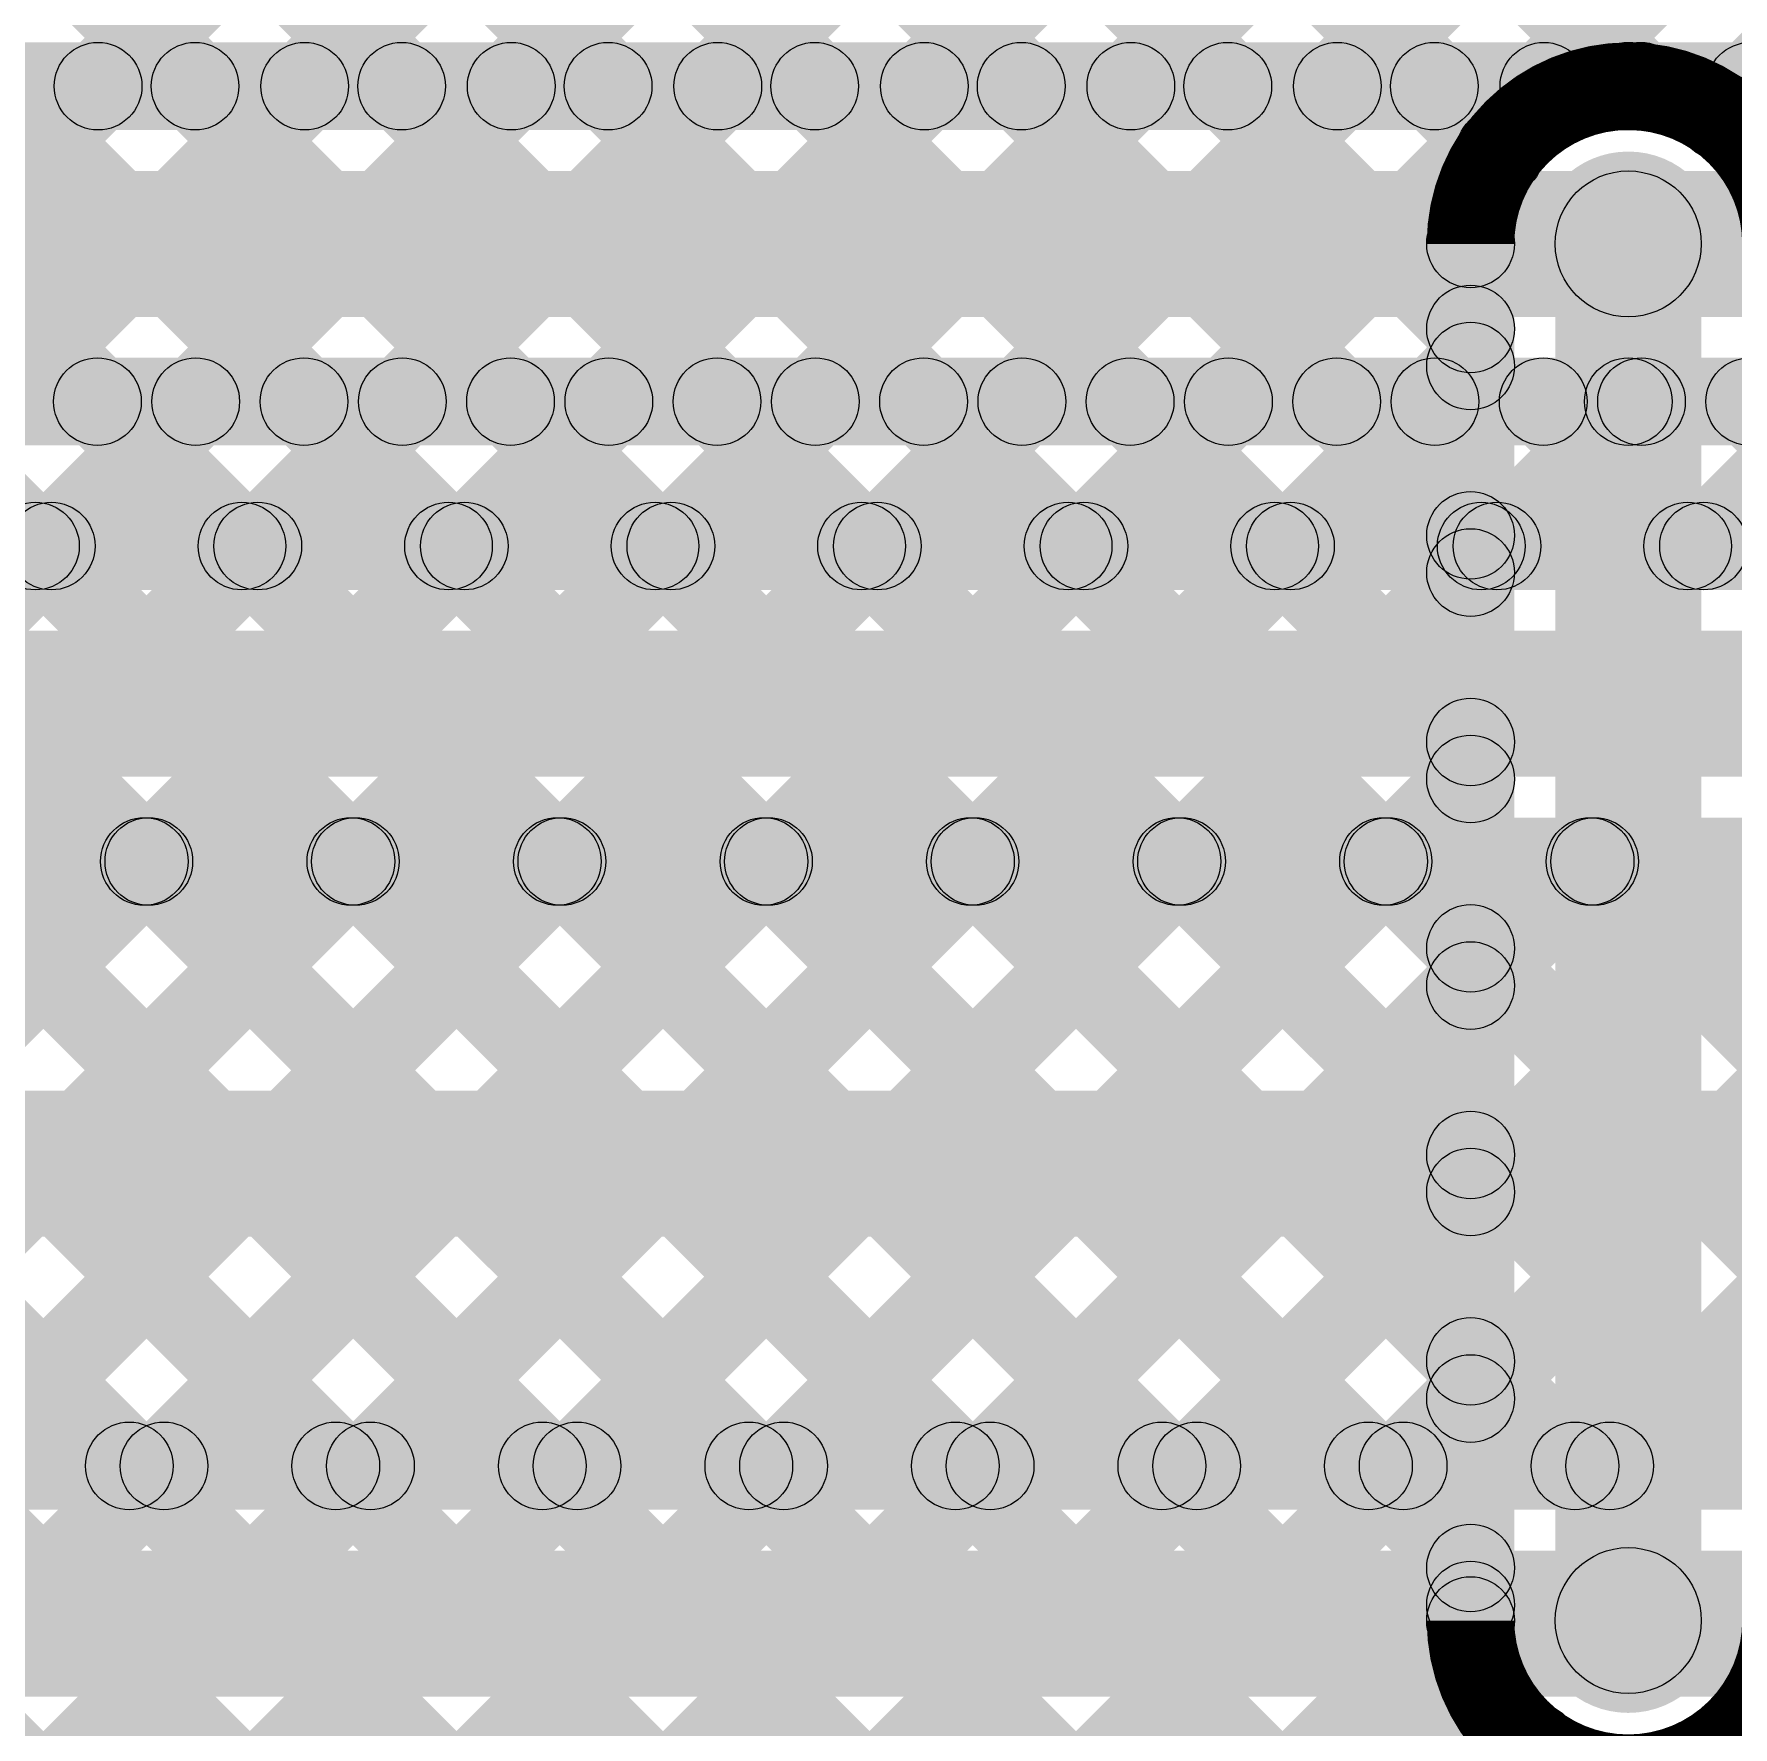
# Model space of a CAD drawing. Header units: millimetres. Extents: x 0 to 212, y 0 to 213.
# Drawn here: x 0.8011 to 1.0919, y 0.4358 to 0.7256 of the extents above; entities that cross this region are included whole.
import ezdxf

# ---------------------------------------------------------------- set-up
doc = ezdxf.new("R2010")
doc.units = ezdxf.units.MM
doc.header["$MEASUREMENT"] = 0
for name, color, linetype in [('BottomLayer', 5, 'Continuous'), ('BottomSolder', 6, 'Continuous'), ('TopLayer', 1, 'Continuous'), ('TopSolder', 216, 'Continuous'), ('ViaHoleLayer', 16, 'Continuous')]:
    doc.layers.add(name, color=color, linetype=linetype)

msp = doc.modelspace()

# ---------------------------------------------------------------- hatches: boundary and pattern name
at = {"layer": 'BottomLayer'}
for points in [[(0.99415, 0.7114), (0.98354, 0.722), (2.39918, 2.13764), (2.40978, 2.12703)], [(1.02951, 0.7114), (1.0189, 0.722), (2.41686, 2.11996), (2.42746, 2.10935)], [(1.06486, 0.7114), (1.05426, 0.722), (2.44206, 2.10981), (2.45267, 2.0992)], [(1.10022, 0.7114), (1.08961, 0.722), (1.6887, 1.32109), (1.6993, 1.31048)], [(0.81737, 0.7114), (0.80677, 0.722), (1.2345, 1.14974), (1.24511, 1.13913)], [(0.85273, 0.7114), (0.84212, 0.722), (1.26986, 1.14974), (1.28046, 1.13913)], [(0.88809, 0.7114), (0.87748, 0.722), (1.2816, 1.12612), (1.29221, 1.11552)], [(0.67571, 1.10653), (0.68632, 1.11714), (1.08145, 0.722), (1.07085, 0.7114)], [(0.92344, 0.7114), (0.91283, 0.722), (1.29664, 1.10581), (1.30725, 1.0952)], [(0.65804, 1.08885), (0.66864, 1.09946), (1.0461, 0.722), (1.03549, 0.7114)], [(0.9588, 0.7114), (0.94819, 0.722), (1.32506, 1.09888), (1.33567, 1.08827)], [(0.6402, 1.07133), (0.65081, 1.08194), (1.01074, 0.722), (1.00014, 0.7114)], [(0.46906, 1.0657), (0.47967, 1.0763), (0.83397, 0.722), (0.82336, 0.7114)], [(0.50442, 1.0657), (0.51502, 1.0763), (0.86932, 0.722), (0.85872, 0.7114)], [(0.53977, 1.0657), (0.55038, 1.0763), (0.90468, 0.722), (0.89407, 0.7114)], [(0.57513, 1.0657), (0.58573, 1.0763), (0.94003, 0.722), (0.92943, 0.7114)], [(0.61048, 1.0657), (0.62109, 1.0763), (0.97539, 0.722), (0.96478, 0.7114)], [(0.42748, 0.7092), (0.42748, 0.7242), (1.074, 0.7242), (1.074, 0.7092)], [(1.074, 0.7092), (1.074, 0.7242), (1.18162, 0.7242), (1.18162, 0.7092)], [(0.4163, 0.6772), (0.4163, 0.7022), (1.074, 0.7022), (1.074, 0.6772)], [(1.074, 0.6772), (1.074, 0.7022), (1.22126, 0.7022), (1.22126, 0.6772)], [(0.4163, 0.6552), (0.4163, 0.6702), (1.074, 0.6702), (1.074, 0.6552)], [(1.074, 0.6552), (1.074, 0.6702), (1.18162, 0.6702), (1.18162, 0.6552)], [(0.77129, 0.6574), (0.7819, 0.668), (0.80664, 0.64326), (0.79604, 0.63266)], [(0.80935, 0.63266), (0.79874, 0.64326), (0.82348, 0.668), (0.83409, 0.6574)], [(0.80665, 0.6574), (0.81726, 0.668), (0.842, 0.64326), (0.83139, 0.63266)], [(0.8447, 0.63266), (0.83409, 0.64326), (0.85883, 0.668), (0.86944, 0.6574)], [(0.84201, 0.6574), (0.85261, 0.668), (0.87735, 0.64326), (0.86675, 0.63266)], [(0.88006, 0.63266), (0.86945, 0.64326), (0.89419, 0.668), (0.9048, 0.6574)], [(0.87736, 0.6574), (0.88797, 0.668), (0.91271, 0.64326), (0.9021, 0.63266)], [(0.91541, 0.63266), (0.9048, 0.64326), (0.92954, 0.668), (0.94015, 0.6574)], [(0.91272, 0.6574), (0.92332, 0.668), (0.94806, 0.64326), (0.93746, 0.63266)], [(0.95077, 0.63266), (0.94016, 0.64326), (0.9649, 0.668), (0.97551, 0.6574)], [(0.94807, 0.6574), (0.95868, 0.668), (0.98342, 0.64326), (0.97281, 0.63266)], [(0.98612, 0.63266), (0.97552, 0.64326), (1.00026, 0.668), (1.01086, 0.6574)], [(0.98343, 0.6574), (0.99403, 0.668), (1.01877, 0.64326), (1.00817, 0.63266)], [(1.02148, 0.63266), (1.01087, 0.64326), (1.03561, 0.668), (1.04622, 0.6574)], [(1.01878, 0.6574), (1.02939, 0.668), (1.05413, 0.64326), (1.04352, 0.63266)], [(1.05683, 0.63266), (1.04623, 0.64326), (1.07097, 0.668), (1.08157, 0.6574)], [(1.05414, 0.6574), (1.06474, 0.668), (1.08948, 0.64326), (1.07888, 0.63266)], [(1.09219, 0.63266), (1.08158, 0.64326), (1.10632, 0.668), (1.11693, 0.6574)], [(1.08949, 0.6574), (1.1001, 0.668), (1.12484, 0.64326), (1.11423, 0.63266)], [(0.475, 0.63046), (0.475, 0.64546), (1.18162, 0.64546), (1.18162, 0.63046)], [(0.475, 0.59846), (0.475, 0.62346), (1.22126, 0.62346), (1.22126, 0.59846)], [(0.475, 0.57646), (0.475, 0.59146), (1.18162, 0.59146), (1.18162, 0.57646)], [(0.70861, 0.57866), (0.71922, 0.58926), (0.8227, 0.48578), (0.81209, 0.47518)], [(0.72258, 0.47518), (0.71197, 0.48578), (0.81545, 0.58926), (0.82606, 0.57866)], [(0.74397, 0.57866), (0.75458, 0.58926), (0.85806, 0.48578), (0.84745, 0.47518)], [(0.75793, 0.47518), (0.74732, 0.48578), (0.8508, 0.58926), (0.86141, 0.57866)], [(0.77932, 0.57866), (0.78993, 0.58926), (0.89341, 0.48578), (0.8828, 0.47518)], [(0.79329, 0.47518), (0.78268, 0.48578), (0.88616, 0.58926), (0.89677, 0.57866)], [(0.81468, 0.57866), (0.82529, 0.58926), (0.92877, 0.48578), (0.91816, 0.47518)], [(0.82864, 0.47518), (0.81803, 0.48578), (0.92152, 0.58926), (0.93212, 0.57866)], [(0.85004, 0.57866), (0.86064, 0.58926), (0.96412, 0.48578), (0.95352, 0.47518)], [(0.864, 0.47518), (0.85339, 0.48578), (0.95687, 0.58926), (0.96748, 0.57866)], [(0.88539, 0.57866), (0.896, 0.58926), (0.99948, 0.48578), (0.98887, 0.47518)], [(0.89935, 0.47518), (0.88875, 0.48578), (0.99223, 0.58926), (1.00283, 0.57866)], [(0.92075, 0.57866), (0.93135, 0.58926), (1.03483, 0.48578), (1.02423, 0.47518)], [(0.93471, 0.47518), (0.9241, 0.48578), (1.02758, 0.58926), (1.03819, 0.57866)], [(0.9561, 0.57866), (0.96671, 0.58926), (1.07019, 0.48578), (1.05958, 0.47518)], [(0.97006, 0.47518), (0.95946, 0.48578), (1.06294, 0.58926), (1.07354, 0.57866)], [(0.99146, 0.57866), (1.00206, 0.58926), (1.10554, 0.48578), (1.09494, 0.47518)], [(1.00542, 0.47518), (0.99481, 0.48578), (1.09829, 0.58926), (1.1089, 0.57866)], [(1.02681, 0.57866), (1.03742, 0.58926), (1.1409, 0.48578), (1.13029, 0.47518)], [(1.04077, 0.47518), (1.03017, 0.48578), (1.13365, 0.58926), (1.14425, 0.57866)], [(1.06217, 0.57866), (1.07277, 0.58926), (1.17625, 0.48578), (1.16565, 0.47518)], [(1.07613, 0.47518), (1.06552, 0.48578), (1.169, 0.58926), (1.17961, 0.57866)], [(0.47478, 0.51972), (0.47478, 0.54472), (1.22126, 0.54472), (1.22126, 0.51972)], [(0.48748, 0.47298), (0.48748, 0.48798), (1.18162, 0.48798), (1.18162, 0.47298)], [(0.48748, 0.44098), (0.48748, 0.46598), (1.22126, 0.46598), (1.22126, 0.44098)]]:
    msp.add_hatch(color=5, dxfattribs=at).paths.add_polyline_path(points)
h = msp.add_hatch(color=5, dxfattribs=at)
edge = h.paths.add_edge_path()
edge.add_arc((0.81207, 0.7167), 0.0075, 0, 360)
h = msp.add_hatch(color=5, dxfattribs=at)
edge = h.paths.add_edge_path()
edge.add_arc((0.82866, 0.7167), 0.0075, 0, 360)
h = msp.add_hatch(color=5, dxfattribs=at)
edge = h.paths.add_edge_path()
edge.add_arc((0.84743, 0.7167), 0.0075, 0, 360)
h = msp.add_hatch(color=5, dxfattribs=at)
edge = h.paths.add_edge_path()
edge.add_arc((0.86402, 0.7167), 0.0075, 0, 360)
h = msp.add_hatch(color=5, dxfattribs=at)
edge = h.paths.add_edge_path()
edge.add_arc((0.88278, 0.7167), 0.0075, 0, 360)
h = msp.add_hatch(color=5, dxfattribs=at)
edge = h.paths.add_edge_path()
edge.add_arc((0.89937, 0.7167), 0.0075, 0, 360)
h = msp.add_hatch(color=5, dxfattribs=at)
edge = h.paths.add_edge_path()
edge.add_arc((0.91814, 0.7167), 0.0075, 0, 360)
h = msp.add_hatch(color=5, dxfattribs=at)
edge = h.paths.add_edge_path()
edge.add_arc((0.93473, 0.7167), 0.0075, 0, 360)
h = msp.add_hatch(color=5, dxfattribs=at)
edge = h.paths.add_edge_path()
edge.add_arc((0.95349, 0.7167), 0.0075, 0, 360)
h = msp.add_hatch(color=5, dxfattribs=at)
edge = h.paths.add_edge_path()
edge.add_arc((0.97009, 0.7167), 0.0075, 0, 360)
h = msp.add_hatch(color=5, dxfattribs=at)
edge = h.paths.add_edge_path()
edge.add_arc((0.98885, 0.7167), 0.0075, 0, 360)
h = msp.add_hatch(color=5, dxfattribs=at)
edge = h.paths.add_edge_path()
edge.add_arc((1.00544, 0.7167), 0.0075, 0, 360)
h = msp.add_hatch(color=5, dxfattribs=at)
edge = h.paths.add_edge_path()
edge.add_arc((1.0242, 0.7167), 0.0075, 0, 360)
h = msp.add_hatch(color=5, dxfattribs=at)
edge = h.paths.add_edge_path()
edge.add_arc((1.0408, 0.7167), 0.0075, 0, 360)
h = msp.add_hatch(color=5, dxfattribs=at)
edge = h.paths.add_edge_path()
edge.add_arc((1.05956, 0.7167), 0.0075, 0, 360)
h = msp.add_hatch(color=5, dxfattribs=at)
edge = h.paths.add_edge_path()
edge.add_arc((1.074, 0.7167), 0.0075, 0, 360)
h = msp.add_hatch(color=5, dxfattribs=at)
edge = h.paths.add_edge_path()
edge.add_arc((1.074, 0.7167), 0.0075, 0, 360)
h = msp.add_hatch(color=5, dxfattribs=at)
edge = h.paths.add_edge_path()
edge.add_arc((1.07615, 0.7167), 0.0075, 0, 360)
h = msp.add_hatch(color=5, dxfattribs=at)
edge = h.paths.add_edge_path()
edge.add_arc((1.09491, 0.7167), 0.0075, 0, 360)
h = msp.add_hatch(color=5, dxfattribs=at)
edge = h.paths.add_edge_path()
edge.add_arc((1.074, 0.6897), 0.0125, 0, 360)
h = msp.add_hatch(color=5, dxfattribs=at)
edge = h.paths.add_edge_path()
edge.add_arc((1.074, 0.6897), 0.0125, 0, 360)
h = msp.add_hatch(color=5, dxfattribs=at)
edge = h.paths.add_edge_path()
edge.add_arc((1.074, 0.6897), 0.01181, 0, 360)
h = msp.add_hatch(color=5, dxfattribs=at)
edge = h.paths.add_edge_path()
edge.add_arc((0.81195, 0.6627), 0.0075, 0, 360)
h = msp.add_hatch(color=5, dxfattribs=at)
edge = h.paths.add_edge_path()
edge.add_arc((0.82878, 0.6627), 0.0075, 0, 360)
h = msp.add_hatch(color=5, dxfattribs=at)
edge = h.paths.add_edge_path()
edge.add_arc((0.84731, 0.6627), 0.0075, 0, 360)
h = msp.add_hatch(color=5, dxfattribs=at)
edge = h.paths.add_edge_path()
edge.add_arc((0.86414, 0.6627), 0.0075, 0, 360)
h = msp.add_hatch(color=5, dxfattribs=at)
edge = h.paths.add_edge_path()
edge.add_arc((0.88266, 0.6627), 0.0075, 0, 360)
h = msp.add_hatch(color=5, dxfattribs=at)
edge = h.paths.add_edge_path()
edge.add_arc((0.89949, 0.6627), 0.0075, 0, 360)
h = msp.add_hatch(color=5, dxfattribs=at)
edge = h.paths.add_edge_path()
edge.add_arc((0.91802, 0.6627), 0.0075, 0, 360)
h = msp.add_hatch(color=5, dxfattribs=at)
edge = h.paths.add_edge_path()
edge.add_arc((0.93485, 0.6627), 0.0075, 0, 360)
h = msp.add_hatch(color=5, dxfattribs=at)
edge = h.paths.add_edge_path()
edge.add_arc((0.95337, 0.6627), 0.0075, 0, 360)
h = msp.add_hatch(color=5, dxfattribs=at)
edge = h.paths.add_edge_path()
edge.add_arc((0.9702, 0.6627), 0.0075, 0, 360)
h = msp.add_hatch(color=5, dxfattribs=at)
edge = h.paths.add_edge_path()
edge.add_arc((0.98873, 0.6627), 0.0075, 0, 360)
h = msp.add_hatch(color=5, dxfattribs=at)
edge = h.paths.add_edge_path()
edge.add_arc((1.00556, 0.6627), 0.0075, 0, 360)
h = msp.add_hatch(color=5, dxfattribs=at)
edge = h.paths.add_edge_path()
edge.add_arc((1.02409, 0.6627), 0.0075, 0, 360)
h = msp.add_hatch(color=5, dxfattribs=at)
edge = h.paths.add_edge_path()
edge.add_arc((1.04091, 0.6627), 0.0075, 0, 360)
h = msp.add_hatch(color=5, dxfattribs=at)
edge = h.paths.add_edge_path()
edge.add_arc((1.05944, 0.6627), 0.0075, 0, 360)
h = msp.add_hatch(color=5, dxfattribs=at)
edge = h.paths.add_edge_path()
edge.add_arc((1.074, 0.6627), 0.0075, 0, 360)
h = msp.add_hatch(color=5, dxfattribs=at)
edge = h.paths.add_edge_path()
edge.add_arc((1.074, 0.6627), 0.0075, 0, 360)
h = msp.add_hatch(color=5, dxfattribs=at)
edge = h.paths.add_edge_path()
edge.add_arc((1.07627, 0.6627), 0.0075, 0, 360)
h = msp.add_hatch(color=5, dxfattribs=at)
edge = h.paths.add_edge_path()
edge.add_arc((1.0948, 0.6627), 0.0075, 0, 360)
h = msp.add_hatch(color=5, dxfattribs=at)
edge = h.paths.add_edge_path()
edge.add_arc((0.80134, 0.63796), 0.0075, 0, 360)
h = msp.add_hatch(color=5, dxfattribs=at)
edge = h.paths.add_edge_path()
edge.add_arc((0.80404, 0.63796), 0.0075, 0, 360)
h = msp.add_hatch(color=5, dxfattribs=at)
edge = h.paths.add_edge_path()
edge.add_arc((0.83669, 0.63796), 0.0075, 0, 360)
h = msp.add_hatch(color=5, dxfattribs=at)
edge = h.paths.add_edge_path()
edge.add_arc((0.8394, 0.63796), 0.0075, 0, 360)
h = msp.add_hatch(color=5, dxfattribs=at)
edge = h.paths.add_edge_path()
edge.add_arc((0.87205, 0.63796), 0.0075, 0, 360)
h = msp.add_hatch(color=5, dxfattribs=at)
edge = h.paths.add_edge_path()
edge.add_arc((0.87475, 0.63796), 0.0075, 0, 360)
h = msp.add_hatch(color=5, dxfattribs=at)
edge = h.paths.add_edge_path()
edge.add_arc((0.9074, 0.63796), 0.0075, 0, 360)
h = msp.add_hatch(color=5, dxfattribs=at)
edge = h.paths.add_edge_path()
edge.add_arc((0.91011, 0.63796), 0.0075, 0, 360)
h = msp.add_hatch(color=5, dxfattribs=at)
edge = h.paths.add_edge_path()
edge.add_arc((0.94276, 0.63796), 0.0075, 0, 360)
h = msp.add_hatch(color=5, dxfattribs=at)
edge = h.paths.add_edge_path()
edge.add_arc((0.94546, 0.63796), 0.0075, 0, 360)
h = msp.add_hatch(color=5, dxfattribs=at)
edge = h.paths.add_edge_path()
edge.add_arc((0.97811, 0.63796), 0.0075, 0, 360)
h = msp.add_hatch(color=5, dxfattribs=at)
edge = h.paths.add_edge_path()
edge.add_arc((0.98082, 0.63796), 0.0075, 0, 360)
h = msp.add_hatch(color=5, dxfattribs=at)
edge = h.paths.add_edge_path()
edge.add_arc((1.01347, 0.63796), 0.0075, 0, 360)
h = msp.add_hatch(color=5, dxfattribs=at)
edge = h.paths.add_edge_path()
edge.add_arc((1.01617, 0.63796), 0.0075, 0, 360)
h = msp.add_hatch(color=5, dxfattribs=at)
edge = h.paths.add_edge_path()
edge.add_arc((1.04883, 0.63796), 0.0075, 0, 360)
h = msp.add_hatch(color=5, dxfattribs=at)
edge = h.paths.add_edge_path()
edge.add_arc((1.05153, 0.63796), 0.0075, 0, 360)
h = msp.add_hatch(color=5, dxfattribs=at)
edge = h.paths.add_edge_path()
edge.add_arc((1.08418, 0.63796), 0.0075, 0, 360)
h = msp.add_hatch(color=5, dxfattribs=at)
edge = h.paths.add_edge_path()
edge.add_arc((1.08688, 0.63796), 0.0075, 0, 360)
h = msp.add_hatch(color=5, dxfattribs=at)
edge = h.paths.add_edge_path()
edge.add_arc((0.81998, 0.58396), 0.0075, 0, 360)
h = msp.add_hatch(color=5, dxfattribs=at)
edge = h.paths.add_edge_path()
edge.add_arc((0.82075, 0.58396), 0.0075, 0, 360)
h = msp.add_hatch(color=5, dxfattribs=at)
edge = h.paths.add_edge_path()
edge.add_arc((0.85534, 0.58396), 0.0075, 0, 360)
h = msp.add_hatch(color=5, dxfattribs=at)
edge = h.paths.add_edge_path()
edge.add_arc((0.85611, 0.58396), 0.0075, 0, 360)
h = msp.add_hatch(color=5, dxfattribs=at)
edge = h.paths.add_edge_path()
edge.add_arc((0.89069, 0.58396), 0.0075, 0, 360)
h = msp.add_hatch(color=5, dxfattribs=at)
edge = h.paths.add_edge_path()
edge.add_arc((0.89146, 0.58396), 0.0075, 0, 360)
h = msp.add_hatch(color=5, dxfattribs=at)
edge = h.paths.add_edge_path()
edge.add_arc((0.92605, 0.58396), 0.0075, 0, 360)
h = msp.add_hatch(color=5, dxfattribs=at)
edge = h.paths.add_edge_path()
edge.add_arc((0.92682, 0.58396), 0.0075, 0, 360)
h = msp.add_hatch(color=5, dxfattribs=at)
edge = h.paths.add_edge_path()
edge.add_arc((0.9614, 0.58396), 0.0075, 0, 360)
h = msp.add_hatch(color=5, dxfattribs=at)
edge = h.paths.add_edge_path()
edge.add_arc((0.96217, 0.58396), 0.0075, 0, 360)
h = msp.add_hatch(color=5, dxfattribs=at)
edge = h.paths.add_edge_path()
edge.add_arc((0.99676, 0.58396), 0.0075, 0, 360)
h = msp.add_hatch(color=5, dxfattribs=at)
edge = h.paths.add_edge_path()
edge.add_arc((0.99753, 0.58396), 0.0075, 0, 360)
h = msp.add_hatch(color=5, dxfattribs=at)
edge = h.paths.add_edge_path()
edge.add_arc((1.03211, 0.58396), 0.0075, 0, 360)
h = msp.add_hatch(color=5, dxfattribs=at)
edge = h.paths.add_edge_path()
edge.add_arc((1.03288, 0.58396), 0.0075, 0, 360)
h = msp.add_hatch(color=5, dxfattribs=at)
edge = h.paths.add_edge_path()
edge.add_arc((1.06747, 0.58396), 0.0075, 0, 360)
h = msp.add_hatch(color=5, dxfattribs=at)
edge = h.paths.add_edge_path()
edge.add_arc((1.06824, 0.58396), 0.0075, 0, 360)
h = msp.add_hatch(color=5, dxfattribs=at)
edge = h.paths.add_edge_path()
edge.add_arc((0.8174, 0.48048), 0.0075, 0, 360)
h = msp.add_hatch(color=5, dxfattribs=at)
edge = h.paths.add_edge_path()
edge.add_arc((0.82334, 0.48048), 0.0075, 0, 360)
h = msp.add_hatch(color=5, dxfattribs=at)
edge = h.paths.add_edge_path()
edge.add_arc((0.85275, 0.48048), 0.0075, 0, 360)
h = msp.add_hatch(color=5, dxfattribs=at)
edge = h.paths.add_edge_path()
edge.add_arc((0.85869, 0.48048), 0.0075, 0, 360)
h = msp.add_hatch(color=5, dxfattribs=at)
edge = h.paths.add_edge_path()
edge.add_arc((0.88811, 0.48048), 0.0075, 0, 360)
h = msp.add_hatch(color=5, dxfattribs=at)
edge = h.paths.add_edge_path()
edge.add_arc((0.89405, 0.48048), 0.0075, 0, 360)
h = msp.add_hatch(color=5, dxfattribs=at)
edge = h.paths.add_edge_path()
edge.add_arc((0.92346, 0.48048), 0.0075, 0, 360)
h = msp.add_hatch(color=5, dxfattribs=at)
edge = h.paths.add_edge_path()
edge.add_arc((0.9294, 0.48048), 0.0075, 0, 360)
h = msp.add_hatch(color=5, dxfattribs=at)
edge = h.paths.add_edge_path()
edge.add_arc((0.95882, 0.48048), 0.0075, 0, 360)
h = msp.add_hatch(color=5, dxfattribs=at)
edge = h.paths.add_edge_path()
edge.add_arc((0.96476, 0.48048), 0.0075, 0, 360)
h = msp.add_hatch(color=5, dxfattribs=at)
edge = h.paths.add_edge_path()
edge.add_arc((0.99417, 0.48048), 0.0075, 0, 360)
h = msp.add_hatch(color=5, dxfattribs=at)
edge = h.paths.add_edge_path()
edge.add_arc((1.00011, 0.48048), 0.0075, 0, 360)
h = msp.add_hatch(color=5, dxfattribs=at)
edge = h.paths.add_edge_path()
edge.add_arc((1.02953, 0.48048), 0.0075, 0, 360)
h = msp.add_hatch(color=5, dxfattribs=at)
edge = h.paths.add_edge_path()
edge.add_arc((1.03547, 0.48048), 0.0075, 0, 360)
h = msp.add_hatch(color=5, dxfattribs=at)
edge = h.paths.add_edge_path()
edge.add_arc((1.06488, 0.48048), 0.0075, 0, 360)
h = msp.add_hatch(color=5, dxfattribs=at)
edge = h.paths.add_edge_path()
edge.add_arc((1.07083, 0.48048), 0.0075, 0, 360)
h = msp.add_hatch(color=5, dxfattribs=at)
edge = h.paths.add_edge_path()
edge.add_arc((1.074, 0.454), 0.01181, 0, 360)
at = {"layer": 'BottomSolder'}
h = msp.add_hatch(color=6, dxfattribs=at)
edge = h.paths.add_edge_path()
edge.add_arc((1.074, 0.6897), 0.01581, 0, 360)
h = msp.add_hatch(color=6, dxfattribs=at)
edge = h.paths.add_edge_path()
edge.add_arc((1.074, 0.454), 0.01581, 0, 360)
at = {"layer": 'TopLayer'}
for points in [[(0.4967, 1.28555), (0.5073, 1.29616), (1.08155, 0.72191), (1.07094, 0.7113)], [(0.4967, 1.25019), (0.5073, 1.2608), (1.05736, 0.71074), (1.04676, 0.70013)], [(0.4967, 1.21484), (0.5073, 1.22545), (1.0523, 0.68045), (1.0417, 0.66984)], [(0.4967, 1.17948), (0.5073, 1.19009), (1.0523, 0.64509), (1.0417, 0.63448)], [(0.4967, 1.14413), (0.5073, 1.15473), (1.0523, 0.60973), (1.0417, 0.59913)], [(0.3823, 0.27633), (0.3717, 0.28693), (1.2277, 1.14293), (1.2383, 1.13233)], [(0.4967, 1.10877), (0.5073, 1.11938), (1.0523, 0.57438), (1.0417, 0.56377)], [(0.3823, 0.24097), (0.3717, 0.25158), (1.2277, 1.10758), (1.2383, 1.09697)], [(0.4967, 1.07342), (0.5073, 1.08402), (1.0523, 0.53902), (1.0417, 0.52842)], [(0.3823, 0.20562), (0.3717, 0.21622), (1.2277, 1.07222), (1.2383, 1.06162)], [(0.4967, 1.03806), (0.5073, 1.04867), (1.0523, 0.50367), (1.0417, 0.49306)], [(0.3823, 0.17026), (0.3717, 0.18087), (1.2277, 1.03687), (1.2383, 1.02626)], [(0.4967, 1.00271), (0.5073, 1.01331), (1.0523, 0.46831), (1.0417, 0.45771)], [(0.3823, 0.1349), (0.3717, 0.14551), (1.2277, 1.00151), (1.2383, 0.9909)], [(0.4967, 0.96735), (0.5073, 0.97796), (1.17619, 0.30907), (1.16559, 0.29846)], [(0.3823, 0.09955), (0.3717, 0.11016), (1.22914, 0.9676), (1.23975, 0.95699)], [(0.3823, 0.06419), (0.3717, 0.0748), (1.24486, 0.94796), (1.25546, 0.93735)], [(0.4967, 0.932), (0.5073, 0.9426), (1.45478, -0.00488), (1.44418, -0.01548)], [(0.39299, 0.03953), (0.38238, 0.05013), (1.26253, 0.93028), (1.27314, 0.91968)], [(0.4967, 0.89664), (0.5073, 0.90725), (1.41943, -0.00488), (1.40882, -0.01548)], [(1.09511, 0.70629), (1.0845, 0.7169), (1.2677, 0.90009), (1.2783, 0.88948)], [(0.4967, 0.86129), (0.5073, 0.87189), (1.38407, -0.00488), (1.37347, -0.01548)], [(0.4967, 0.82593), (0.5073, 0.83654), (1.34872, -0.00488), (1.33811, -0.01548)], [(0.4967, 0.79057), (0.5073, 0.80118), (1.31336, -0.00488), (1.30276, -0.01548)], [(0.4967, 0.75522), (0.5073, 0.76583), (1.27801, -0.00488), (1.2674, -0.01548)], [(0.4967, 0.71986), (0.5073, 0.73047), (1.24265, -0.00488), (1.23204, -0.01548)], [(1.0545, 0.454), (1.0395, 0.454), (1.0395, 0.6897), (1.0545, 0.6897)], [(1.0865, 0.454), (1.0615, 0.454), (1.0615, 0.6897), (1.0865, 0.6897)], [(0.44367, 0.05485), (0.43306, 0.06545), (1.0417, 0.67409), (1.0523, 0.66348)], [(0.47693, 0.05276), (0.46633, 0.06337), (1.0417, 0.63874), (1.0523, 0.62813)], [(0.49818, 0.03865), (0.48757, 0.04926), (1.0417, 0.60338), (1.0523, 0.59277)], [(0.51123, 0.01634), (0.50062, 0.02695), (1.0417, 0.56802), (1.0523, 0.55742)], [(0.51476, -0.01548), (0.50415, -0.00488), (1.0417, 0.53267), (1.0523, 0.52206)], [(0.65618, -0.01548), (0.64557, -0.00488), (1.16875, 0.51831), (1.17936, 0.5077)], [(0.55011, -0.01548), (0.53951, -0.00488), (1.0417, 0.49731), (1.0523, 0.48671)], [(0.58547, -0.01548), (0.57486, -0.00488), (1.0417, 0.46196), (1.0523, 0.45135)], [(0.62082, -0.01548), (0.61022, -0.00488), (1.05267, 0.43758), (1.06328, 0.42697)]]:
    msp.add_hatch(color=1, dxfattribs=at).paths.add_polyline_path(points)
h = msp.add_hatch(color=1, dxfattribs=at)
edge = h.paths.add_edge_path()
edge.add_arc((1.07624, 0.71661), 0.0075, 0, 360)
h = msp.add_hatch(color=1, dxfattribs=at)
edge = h.paths.add_edge_path()
edge.add_arc((1.0898, 0.71159), 0.0075, 0, 360)
h = msp.add_hatch(color=1, dxfattribs=at)
edge = h.paths.add_edge_path()
edge.add_arc((1.05206, 0.70544), 0.0075, 0, 360)
h = msp.add_hatch(color=1, dxfattribs=at)
edge = h.paths.add_edge_path()
edge.add_arc((1.074, 0.6897), 0.0125, 0, 360)
h = msp.add_hatch(color=1, dxfattribs=at)
edge = h.paths.add_edge_path()
edge.add_arc((1.074, 0.6897), 0.01181, 0, 360)
h = msp.add_hatch(color=1, dxfattribs=at)
edge = h.paths.add_edge_path()
edge.add_arc((1.047, 0.6897), 0.0075, 0, 360)
h = msp.add_hatch(color=1, dxfattribs=at)
edge = h.paths.add_edge_path()
edge.add_arc((1.047, 0.6897), 0.0075, 0, 360)
h = msp.add_hatch(color=1, dxfattribs=at)
edge = h.paths.add_edge_path()
edge.add_arc((1.047, 0.67514), 0.0075, 0, 360)
h = msp.add_hatch(color=1, dxfattribs=at)
edge = h.paths.add_edge_path()
edge.add_arc((1.047, 0.66879), 0.0075, 0, 360)
h = msp.add_hatch(color=1, dxfattribs=at)
edge = h.paths.add_edge_path()
edge.add_arc((1.047, 0.63979), 0.0075, 0, 360)
h = msp.add_hatch(color=1, dxfattribs=at)
edge = h.paths.add_edge_path()
edge.add_arc((1.047, 0.63343), 0.0075, 0, 360)
h = msp.add_hatch(color=1, dxfattribs=at)
edge = h.paths.add_edge_path()
edge.add_arc((1.047, 0.60443), 0.0075, 0, 360)
h = msp.add_hatch(color=1, dxfattribs=at)
edge = h.paths.add_edge_path()
edge.add_arc((1.047, 0.59808), 0.0075, 0, 360)
h = msp.add_hatch(color=1, dxfattribs=at)
edge = h.paths.add_edge_path()
edge.add_arc((1.047, 0.56908), 0.0075, 0, 360)
h = msp.add_hatch(color=1, dxfattribs=at)
edge = h.paths.add_edge_path()
edge.add_arc((1.047, 0.56272), 0.0075, 0, 360)
h = msp.add_hatch(color=1, dxfattribs=at)
edge = h.paths.add_edge_path()
edge.add_arc((1.047, 0.53372), 0.0075, 0, 360)
h = msp.add_hatch(color=1, dxfattribs=at)
edge = h.paths.add_edge_path()
edge.add_arc((1.047, 0.52737), 0.0075, 0, 360)
h = msp.add_hatch(color=1, dxfattribs=at)
edge = h.paths.add_edge_path()
edge.add_arc((1.047, 0.49837), 0.0075, 0, 360)
h = msp.add_hatch(color=1, dxfattribs=at)
edge = h.paths.add_edge_path()
edge.add_arc((1.047, 0.49201), 0.0075, 0, 360)
h = msp.add_hatch(color=1, dxfattribs=at)
edge = h.paths.add_edge_path()
edge.add_arc((1.047, 0.46301), 0.0075, 0, 360)
h = msp.add_hatch(color=1, dxfattribs=at)
edge = h.paths.add_edge_path()
edge.add_arc((1.074, 0.454), 0.0125, 0, 360)
h = msp.add_hatch(color=1, dxfattribs=at)
edge = h.paths.add_edge_path()
edge.add_arc((1.074, 0.454), 0.01181, 0, 360)
h = msp.add_hatch(color=1, dxfattribs=at)
edge = h.paths.add_edge_path()
edge.add_arc((1.047, 0.45666), 0.0075, 0, 360)
h = msp.add_hatch(color=1, dxfattribs=at)
edge = h.paths.add_edge_path()
edge.add_arc((1.047, 0.454), 0.0075, 0, 360)
h = msp.add_hatch(color=1, dxfattribs=at)
edge = h.paths.add_edge_path()
edge.add_arc((1.047, 0.454), 0.0075, 0, 360)
h = msp.add_hatch(color=1, dxfattribs=at)
edge = h.paths.add_edge_path()
edge.add_arc((1.05797, 0.43227), 0.0075, 0, 360)
at = {"layer": 'TopSolder'}
h = msp.add_hatch(color=216, dxfattribs=at)
edge = h.paths.add_edge_path()
edge.add_arc((1.074, 0.6897), 0.01581, 0, 360)
h = msp.add_hatch(color=216, dxfattribs=at)
edge = h.paths.add_edge_path()
edge.add_arc((1.074, 0.454), 0.01581, 0, 360)
at = {"layer": 'ViaHoleLayer'}
h = msp.add_hatch(color=16, dxfattribs=at)
edge = h.paths.add_edge_path()
edge.add_arc((1.074, 0.6897), 0.00591, 0, 360)
h = msp.add_hatch(color=16, dxfattribs=at)
edge = h.paths.add_edge_path()
edge.add_arc((1.074, 0.454), 0.00591, 0, 360)

# ---------------------------------------------------------------- linework, layer by layer
at = {"layer": 'BottomLayer'}
for centre, radius in [((0.81207, 0.7167), 0.0075), ((0.82866, 0.7167), 0.0075), ((0.84743, 0.7167), 0.0075), ((0.86402, 0.7167), 0.0075), ((0.88278, 0.7167), 0.0075), ((0.89937, 0.7167), 0.0075), ((0.91814, 0.7167), 0.0075), ((0.93473, 0.7167), 0.0075), ((0.95349, 0.7167), 0.0075), ((0.97009, 0.7167), 0.0075), ((0.98885, 0.7167), 0.0075), ((1.00544, 0.7167), 0.0075), ((1.0242, 0.7167), 0.0075), ((1.0408, 0.7167), 0.0075), ((1.05956, 0.7167), 0.0075), ((1.074, 0.7167), 0.0075), ((1.074, 0.7167), 0.0075), ((1.07615, 0.7167), 0.0075), ((1.09491, 0.7167), 0.0075), ((1.074, 0.6897), 0.0125), ((1.074, 0.6897), 0.0125), ((0.81195, 0.6627), 0.0075), ((0.82878, 0.6627), 0.0075), ((0.84731, 0.6627), 0.0075), ((0.86414, 0.6627), 0.0075), ((0.88266, 0.6627), 0.0075), ((0.89949, 0.6627), 0.0075), ((0.91802, 0.6627), 0.0075), ((0.93485, 0.6627), 0.0075), ((0.95337, 0.6627), 0.0075), ((0.9702, 0.6627), 0.0075), ((0.98873, 0.6627), 0.0075), ((1.00556, 0.6627), 0.0075), ((1.02409, 0.6627), 0.0075), ((1.04091, 0.6627), 0.0075), ((1.05944, 0.6627), 0.0075), ((1.074, 0.6627), 0.0075), ((1.074, 0.6627), 0.0075), ((1.07627, 0.6627), 0.0075), ((1.0948, 0.6627), 0.0075), ((0.80134, 0.63796), 0.0075), ((0.80404, 0.63796), 0.0075), ((0.83669, 0.63796), 0.0075), ((0.8394, 0.63796), 0.0075), ((0.87205, 0.63796), 0.0075), ((0.87475, 0.63796), 0.0075), ((0.9074, 0.63796), 0.0075), ((0.91011, 0.63796), 0.0075), ((0.94276, 0.63796), 0.0075), ((0.94546, 0.63796), 0.0075), ((0.97811, 0.63796), 0.0075), ((0.98082, 0.63796), 0.0075), ((1.01347, 0.63796), 0.0075), ((1.01617, 0.63796), 0.0075), ((1.04883, 0.63796), 0.0075), ((1.05153, 0.63796), 0.0075), ((1.08418, 0.63796), 0.0075), ((1.08688, 0.63796), 0.0075), ((0.81998, 0.58396), 0.0075), ((0.82075, 0.58396), 0.0075), ((0.85534, 0.58396), 0.0075), ((0.85611, 0.58396), 0.0075), ((0.89069, 0.58396), 0.0075), ((0.89146, 0.58396), 0.0075), ((0.92605, 0.58396), 0.0075), ((0.92682, 0.58396), 0.0075), ((0.9614, 0.58396), 0.0075), ((0.96217, 0.58396), 0.0075), ((0.99676, 0.58396), 0.0075), ((0.99753, 0.58396), 0.0075), ((1.03211, 0.58396), 0.0075), ((1.03288, 0.58396), 0.0075), ((1.06747, 0.58396), 0.0075), ((1.06824, 0.58396), 0.0075), ((0.8174, 0.48048), 0.0075), ((0.82334, 0.48048), 0.0075), ((0.85275, 0.48048), 0.0075), ((0.85869, 0.48048), 0.0075), ((0.88811, 0.48048), 0.0075), ((0.89405, 0.48048), 0.0075), ((0.92346, 0.48048), 0.0075), ((0.9294, 0.48048), 0.0075), ((0.95882, 0.48048), 0.0075), ((0.96476, 0.48048), 0.0075), ((0.99417, 0.48048), 0.0075), ((1.00011, 0.48048), 0.0075), ((1.02953, 0.48048), 0.0075), ((1.03547, 0.48048), 0.0075), ((1.06488, 0.48048), 0.0075), ((1.07083, 0.48048), 0.0075)]:
    msp.add_circle(centre, radius, dxfattribs=at)
at = {"layer": 'TopLayer', "const_width": 0.015}
for points in [[(1.047, 0.6897, -1), (1.101, 0.6897)], [(1.101, 0.454, -1), (1.047, 0.454)]]:
    msp.add_lwpolyline(points, format="xyb", dxfattribs=at)
at = {"layer": 'TopLayer'}
for centre, radius in [((1.07624, 0.71661), 0.0075), ((1.0898, 0.71159), 0.0075), ((1.05206, 0.70544), 0.0075), ((1.074, 0.6897), 0.0125), ((1.047, 0.6897), 0.0075), ((1.047, 0.6897), 0.0075), ((1.047, 0.67514), 0.0075), ((1.047, 0.66879), 0.0075), ((1.047, 0.63979), 0.0075), ((1.047, 0.63343), 0.0075), ((1.047, 0.60443), 0.0075), ((1.047, 0.59808), 0.0075), ((1.047, 0.56908), 0.0075), ((1.047, 0.56272), 0.0075), ((1.047, 0.53372), 0.0075), ((1.047, 0.52737), 0.0075), ((1.047, 0.49837), 0.0075), ((1.047, 0.49201), 0.0075), ((1.047, 0.46301), 0.0075), ((1.074, 0.454), 0.0125), ((1.047, 0.45666), 0.0075), ((1.047, 0.454), 0.0075), ((1.047, 0.454), 0.0075), ((1.05797, 0.43227), 0.0075)]:
    msp.add_circle(centre, radius, dxfattribs=at)

doc.saveas('drawing.dxf')
